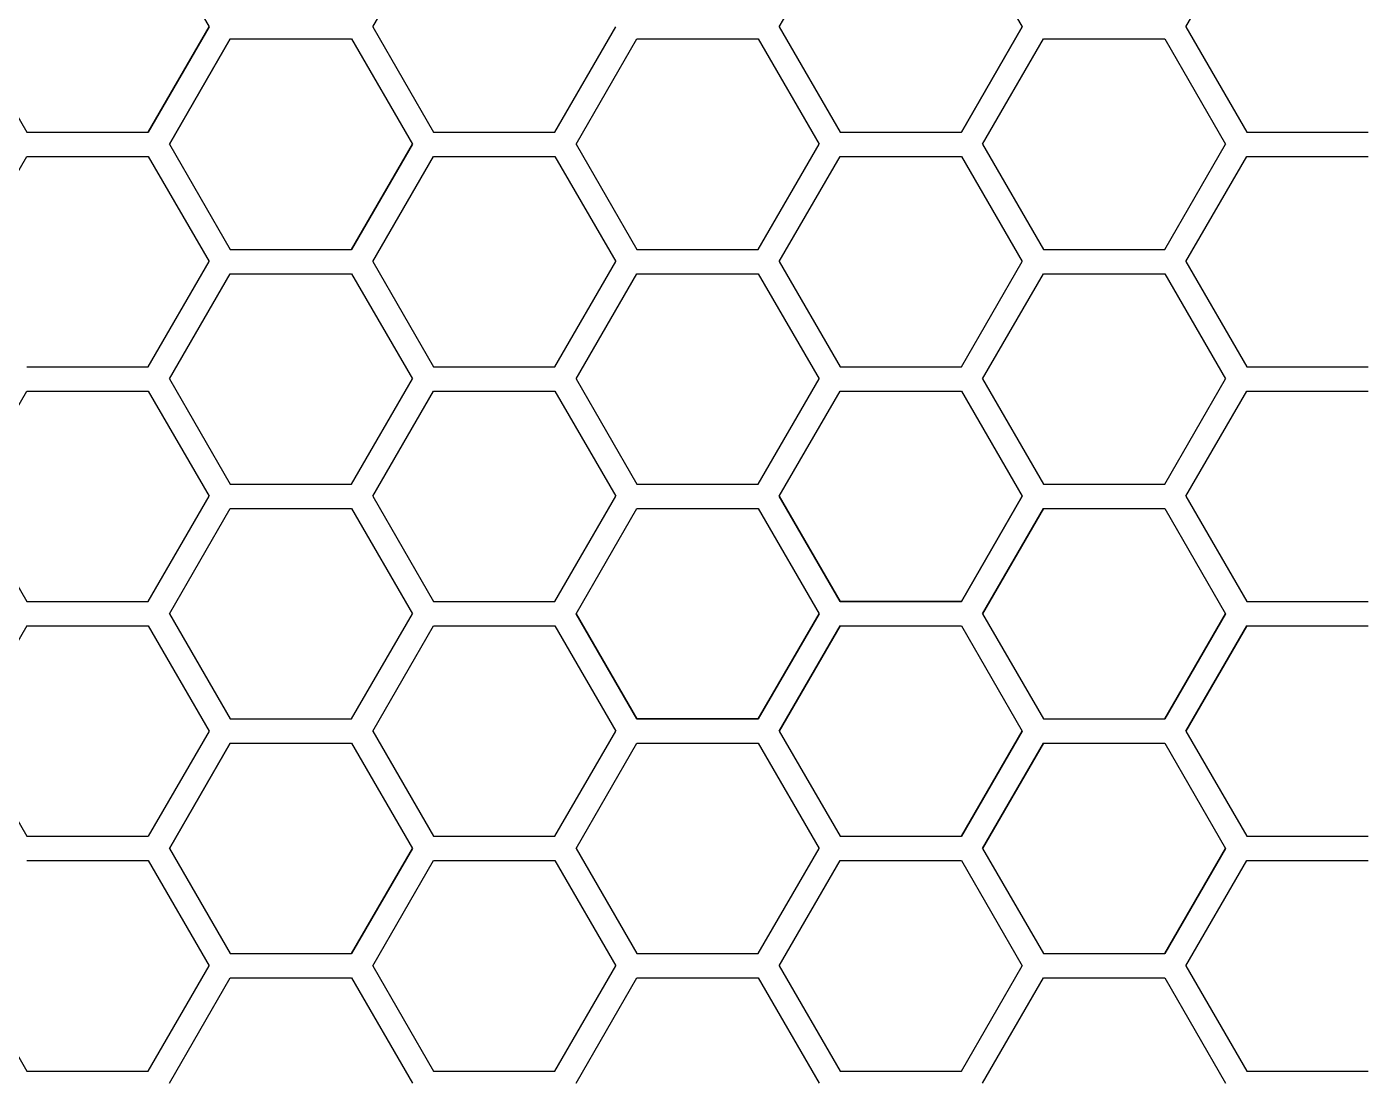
# Model space of a CAD drawing. Header units: millimetres. Extents: x 426 to 1302, y -791 to 304.
# Drawn here: x 787.6 to 1008.4, y -552.5 to -378.6 of the extents above; entities that cross this region are included whole.
import ezdxf

# ---------------------------------------------------------------- set-up
doc = ezdxf.new("R2010")
doc.units = ezdxf.units.MM
doc.layers.get('0').update_dxf_attribs({"linetype": 'CONTINUOUS', "lineweight": 25, "true_color": 0x000000})

msp = doc.modelspace()

# ---------------------------------------------------------------- linework, layer by layer
for p, q in [((807.61, -361.27), (817.61, -378.59)), ((807.61, -361.27), (817.61, -378.59)), ((807.61, -361.27), (817.61, -378.59)), ((844.54, -378.59), (854.54, -361.27)), ((844.54, -378.59), (854.54, -361.27)), ((844.54, -378.59), (854.54, -361.27)), ((911.47, -378.59), (921.47, -361.27)), ((911.47, -378.59), (921.47, -361.27)), ((911.47, -378.59), (921.47, -361.27)), ((941.47, -361.27), (951.47, -378.59)), ((941.47, -361.27), (951.47, -378.59)), ((941.47, -361.27), (951.47, -378.59)), ((978.4, -378.59), (988.4, -361.27)), ((978.4, -378.59), (988.4, -361.27)), ((978.4, -378.59), (988.4, -361.27)), ((978.4, -378.59), (988.4, -361.27)), ((978.4, -378.59), (988.4, -361.27)), ((978.4, -378.59), (988.4, -361.27)), ((777.61, -378.59), (787.61, -395.91)), ((777.61, -378.59), (787.61, -395.91)), ((777.61, -378.59), (787.61, -395.91)), ((807.61, -395.91), (817.61, -378.59)), ((817.61, -378.59), (807.61, -395.91)), ((807.61, -395.91), (817.61, -378.59)), ((807.61, -395.91), (817.61, -378.59)), ((817.61, -378.59), (807.61, -395.91)), ((807.61, -395.91), (817.61, -378.59)), ((807.61, -395.91), (817.61, -378.59)), ((817.61, -378.59), (807.61, -395.91)), ((807.61, -395.91), (817.61, -378.59)), ((844.54, -378.59), (854.54, -395.91)), ((844.54, -378.59), (854.54, -395.91)), ((844.54, -378.59), (854.54, -395.91)), ((844.54, -378.59), (854.54, -395.91)), ((844.54, -378.59), (854.54, -395.91)), ((844.54, -378.59), (854.54, -395.91)), ((874.54, -395.91), (884.54, -378.59)), ((874.54, -395.91), (884.54, -378.59)), ((874.54, -395.91), (884.54, -378.59)), ((874.54, -395.91), (884.54, -378.59)), ((874.54, -395.91), (884.54, -378.59)), ((874.54, -395.91), (884.54, -378.59)), ((911.47, -378.59), (921.47, -395.91)), ((911.47, -378.59), (921.47, -395.91)), ((911.47, -378.59), (921.47, -395.91)), ((911.47, -378.59), (921.47, -395.91)), ((911.47, -378.59), (921.47, -395.91)), ((911.47, -378.59), (921.47, -395.91)), ((911.47, -378.59), (921.47, -395.91)), ((911.47, -378.59), (921.47, -395.91)), ((911.47, -378.59), (921.47, -395.91)), ((951.47, -378.59), (941.47, -395.91)), ((941.47, -395.91), (951.47, -378.59)), ((941.47, -395.91), (951.47, -378.59)), ((951.47, -378.59), (941.47, -395.91)), ((941.47, -395.91), (951.47, -378.59)), ((941.47, -395.91), (951.47, -378.59)), ((951.47, -378.59), (941.47, -395.91)), ((941.47, -395.91), (951.47, -378.59)), ((941.47, -395.91), (951.47, -378.59)), ((978.4, -378.59), (988.4, -395.91)), ((978.4, -378.59), (988.4, -395.91)), ((978.4, -378.59), (988.4, -395.91)), ((978.4, -378.59), (988.4, -395.91)), ((978.4, -378.59), (988.4, -395.91)), ((978.4, -378.59), (988.4, -395.91)), ((811.08, -397.91), (821.08, -380.59)), ((821.08, -380.59), (811.08, -397.91)), ((811.08, -397.91), (821.08, -380.59)), ((811.08, -397.91), (821.08, -380.59)), ((821.08, -380.59), (811.08, -397.91)), ((811.08, -397.91), (821.08, -380.59)), ((811.08, -397.91), (821.08, -380.59)), ((821.08, -380.59), (811.08, -397.91)), ((811.08, -397.91), (821.08, -380.59)), ((821.08, -380.59), (841.08, -380.59)), ((821.08, -380.59), (841.08, -380.59)), ((821.08, -380.59), (841.08, -380.59)), ((821.08, -380.59), (841.08, -380.59)), ((821.08, -380.59), (841.08, -380.59)), ((821.08, -380.59), (841.08, -380.59)), ((821.08, -380.59), (841.08, -380.59)), ((821.08, -380.59), (841.08, -380.59)), ((821.08, -380.59), (841.08, -380.59)), ((841.08, -380.59), (851.08, -397.91)), ((841.08, -380.59), (851.08, -397.91)), ((841.08, -380.59), (851.08, -397.91)), ((841.08, -380.59), (851.08, -397.91)), ((841.08, -380.59), (851.08, -397.91)), ((841.08, -380.59), (851.08, -397.91)), ((841.08, -380.59), (851.08, -397.91)), ((841.08, -380.59), (851.08, -397.91)), ((841.08, -380.59), (851.08, -397.91)), ((878.01, -397.91), (888.01, -380.59)), ((878.01, -397.91), (888.01, -380.59)), ((878.01, -397.91), (888.01, -380.59)), ((878.01, -397.91), (888.01, -380.59)), ((878.01, -397.91), (888.01, -380.59)), ((878.01, -397.91), (888.01, -380.59)), ((878.01, -397.91), (888.01, -380.59)), ((878.01, -397.91), (888.01, -380.59)), ((878.01, -397.91), (888.01, -380.59)), ((888.01, -380.59), (908.01, -380.59)), ((888.01, -380.59), (908.01, -380.59)), ((888.01, -380.59), (908.01, -380.59)), ((888.01, -380.59), (908.01, -380.59)), ((888.01, -380.59), (908.01, -380.59)), ((888.01, -380.59), (908.01, -380.59)), ((888.01, -380.59), (908.01, -380.59)), ((888.01, -380.59), (908.01, -380.59)), ((888.01, -380.59), (908.01, -380.59)), ((908.01, -380.59), (918.01, -397.91)), ((908.01, -380.59), (918.01, -397.91)), ((908.01, -380.59), (918.01, -397.91)), ((908.01, -380.59), (918.01, -397.91)), ((908.01, -380.59), (918.01, -397.91)), ((908.01, -380.59), (918.01, -397.91)), ((908.01, -380.59), (918.01, -397.91)), ((908.01, -380.59), (918.01, -397.91)), ((908.01, -380.59), (918.01, -397.91)), ((944.93, -397.91), (954.93, -380.59)), ((944.93, -397.91), (954.93, -380.59)), ((944.93, -397.91), (954.93, -380.59)), ((944.93, -397.91), (954.93, -380.59)), ((944.93, -397.91), (954.93, -380.59)), ((944.93, -397.91), (954.93, -380.59)), ((944.93, -397.91), (954.93, -380.59)), ((944.93, -397.91), (954.93, -380.59)), ((944.93, -397.91), (954.93, -380.59)), ((954.93, -380.59), (974.93, -380.59)), ((954.93, -380.59), (974.93, -380.59)), ((954.93, -380.59), (974.93, -380.59)), ((954.93, -380.59), (974.93, -380.59)), ((954.93, -380.59), (974.93, -380.59)), ((954.93, -380.59), (974.93, -380.59)), ((954.93, -380.59), (974.93, -380.59)), ((954.93, -380.59), (974.93, -380.59)), ((954.93, -380.59), (974.93, -380.59)), ((974.93, -380.59), (984.93, -397.91)), ((974.93, -380.59), (984.93, -397.91)), ((974.93, -380.59), (984.93, -397.91)), ((974.93, -380.59), (984.93, -397.91)), ((974.93, -380.59), (984.93, -397.91)), ((974.93, -380.59), (984.93, -397.91)), ((974.93, -380.59), (984.93, -397.91)), ((974.93, -380.59), (984.93, -397.91)), ((974.93, -380.59), (984.93, -397.91)), ((787.61, -395.91), (807.61, -395.91)), ((787.61, -395.91), (807.61, -395.91)), ((787.61, -395.91), (807.61, -395.91)), ((787.61, -395.91), (807.61, -395.91)), ((787.61, -395.91), (807.61, -395.91)), ((787.61, -395.91), (807.61, -395.91)), ((787.61, -395.91), (807.61, -395.91)), ((787.61, -395.91), (807.61, -395.91)), ((787.61, -395.91), (807.61, -395.91)), ((854.54, -395.91), (874.54, -395.91)), ((854.54, -395.91), (874.54, -395.91)), ((854.54, -395.91), (874.54, -395.91)), ((854.54, -395.91), (874.54, -395.91)), ((854.54, -395.91), (874.54, -395.91)), ((854.54, -395.91), (874.54, -395.91)), ((921.47, -395.91), (941.47, -395.91)), ((921.47, -395.91), (941.47, -395.91)), ((921.47, -395.91), (941.47, -395.91)), ((921.47, -395.91), (941.47, -395.91)), ((921.47, -395.91), (941.47, -395.91)), ((921.47, -395.91), (941.47, -395.91)), ((921.47, -395.91), (941.47, -395.91)), ((921.47, -395.91), (941.47, -395.91)), ((921.47, -395.91), (941.47, -395.91)), ((988.4, -395.91), (1008.4, -395.91)), ((988.4, -395.91), (1008.4, -395.91)), ((988.4, -395.91), (1008.4, -395.91)), ((988.4, -395.91), (1008.4, -395.91)), ((988.4, -395.91), (1008.4, -395.91)), ((988.4, -395.91), (1008.4, -395.91)), ((811.08, -397.91), (821.08, -415.23)), ((811.08, -397.91), (821.08, -415.23)), ((811.08, -397.91), (821.08, -415.23)), ((811.08, -397.91), (821.08, -415.23)), ((811.08, -397.91), (821.08, -415.23)), ((811.08, -397.91), (821.08, -415.23)), ((811.08, -397.91), (821.08, -415.23)), ((811.08, -397.91), (821.08, -415.23)), ((811.08, -397.91), (821.08, -415.23)), ((841.08, -415.23), (851.08, -397.91)), ((851.08, -397.91), (841.08, -415.23)), ((841.08, -415.23), (851.08, -397.91)), ((841.08, -415.23), (851.08, -397.91)), ((851.08, -397.91), (841.08, -415.23)), ((841.08, -415.23), (851.08, -397.91)), ((841.08, -415.23), (851.08, -397.91)), ((851.08, -397.91), (841.08, -415.23)), ((841.08, -415.23), (851.08, -397.91)), ((878.01, -397.91), (888.01, -415.23)), ((878.01, -397.91), (888.01, -415.23)), ((878.01, -397.91), (888.01, -415.23)), ((878.01, -397.91), (888.01, -415.23)), ((878.01, -397.91), (888.01, -415.23)), ((878.01, -397.91), (888.01, -415.23)), ((878.01, -397.91), (888.01, -415.23)), ((878.01, -397.91), (888.01, -415.23)), ((878.01, -397.91), (888.01, -415.23)), ((908.01, -415.23), (918.01, -397.91)), ((908.01, -415.23), (918.01, -397.91)), ((908.01, -415.23), (918.01, -397.91)), ((908.01, -415.23), (918.01, -397.91)), ((908.01, -415.23), (918.01, -397.91)), ((908.01, -415.23), (918.01, -397.91)), ((908.01, -415.23), (918.01, -397.91)), ((908.01, -415.23), (918.01, -397.91)), ((908.01, -415.23), (918.01, -397.91)), ((944.93, -397.91), (954.93, -415.23)), ((944.93, -397.91), (954.93, -415.23)), ((944.93, -397.91), (954.93, -415.23)), ((944.93, -397.91), (954.93, -415.23)), ((944.93, -397.91), (954.93, -415.23)), ((944.93, -397.91), (954.93, -415.23)), ((944.93, -397.91), (954.93, -415.23)), ((944.93, -397.91), (954.93, -415.23)), ((944.93, -397.91), (954.93, -415.23)), ((974.93, -415.23), (984.93, -397.91)), ((974.93, -415.23), (984.93, -397.91)), ((974.93, -415.23), (984.93, -397.91)), ((974.93, -415.23), (984.93, -397.91)), ((974.93, -415.23), (984.93, -397.91)), ((974.93, -415.23), (984.93, -397.91)), ((974.93, -415.23), (984.93, -397.91)), ((974.93, -415.23), (984.93, -397.91)), ((974.93, -415.23), (984.93, -397.91)), ((777.61, -417.23), (787.61, -399.91)), ((777.61, -417.23), (787.61, -399.91)), ((777.61, -417.23), (787.61, -399.91)), ((787.61, -399.91), (807.61, -399.91)), ((787.61, -399.91), (807.61, -399.91)), ((787.61, -399.91), (807.61, -399.91)), ((787.61, -399.91), (807.61, -399.91)), ((787.61, -399.91), (807.61, -399.91)), ((787.61, -399.91), (807.61, -399.91)), ((807.61, -399.91), (817.61, -417.23)), ((807.61, -399.91), (817.61, -417.23)), ((807.61, -399.91), (817.61, -417.23)), ((807.61, -399.91), (817.61, -417.23)), ((807.61, -399.91), (817.61, -417.23)), ((807.61, -399.91), (817.61, -417.23)), ((844.54, -417.23), (854.54, -399.91)), ((844.54, -417.23), (854.54, -399.91)), ((844.54, -417.23), (854.54, -399.91)), ((844.54, -417.23), (854.54, -399.91)), ((844.54, -417.23), (854.54, -399.91)), ((844.54, -417.23), (854.54, -399.91)), ((844.54, -417.23), (854.54, -399.91)), ((844.54, -417.23), (854.54, -399.91)), ((844.54, -417.23), (854.54, -399.91)), ((854.54, -399.91), (874.54, -399.91)), ((854.54, -399.91), (874.54, -399.91)), ((854.54, -399.91), (874.54, -399.91)), ((854.54, -399.91), (874.54, -399.91)), ((854.54, -399.91), (874.54, -399.91)), ((854.54, -399.91), (874.54, -399.91)), ((854.54, -399.91), (874.54, -399.91)), ((854.54, -399.91), (874.54, -399.91)), ((854.54, -399.91), (874.54, -399.91)), ((874.54, -399.91), (884.54, -417.23)), ((874.54, -399.91), (884.54, -417.23)), ((874.54, -399.91), (884.54, -417.23)), ((874.54, -399.91), (884.54, -417.23)), ((874.54, -399.91), (884.54, -417.23)), ((874.54, -399.91), (884.54, -417.23)), ((874.54, -399.91), (884.54, -417.23)), ((874.54, -399.91), (884.54, -417.23)), ((874.54, -399.91), (884.54, -417.23)), ((911.47, -417.23), (921.47, -399.91)), ((911.47, -417.23), (921.47, -399.91)), ((911.47, -417.23), (921.47, -399.91)), ((911.47, -417.23), (921.47, -399.91)), ((911.47, -417.23), (921.47, -399.91)), ((911.47, -417.23), (921.47, -399.91)), ((921.47, -399.91), (941.47, -399.91)), ((921.47, -399.91), (941.47, -399.91)), ((921.47, -399.91), (941.47, -399.91)), ((921.47, -399.91), (941.47, -399.91)), ((921.47, -399.91), (941.47, -399.91)), ((921.47, -399.91), (941.47, -399.91)), ((941.47, -399.91), (951.47, -417.23)), ((941.47, -399.91), (951.47, -417.23)), ((941.47, -399.91), (951.47, -417.23)), ((941.47, -399.91), (951.47, -417.23)), ((941.47, -399.91), (951.47, -417.23)), ((941.47, -399.91), (951.47, -417.23)), ((978.4, -417.23), (988.4, -399.91)), ((978.4, -417.23), (988.4, -399.91)), ((978.4, -417.23), (988.4, -399.91)), ((978.4, -417.23), (988.4, -399.91)), ((978.4, -417.23), (988.4, -399.91)), ((978.4, -417.23), (988.4, -399.91)), ((978.4, -417.23), (988.4, -399.91)), ((978.4, -417.23), (988.4, -399.91)), ((978.4, -417.23), (988.4, -399.91)), ((988.4, -399.91), (1008.4, -399.91)), ((988.4, -399.91), (1008.4, -399.91)), ((988.4, -399.91), (1008.4, -399.91)), ((988.4, -399.91), (1008.4, -399.91)), ((988.4, -399.91), (1008.4, -399.91)), ((988.4, -399.91), (1008.4, -399.91)), ((988.4, -399.91), (1008.4, -399.91)), ((988.4, -399.91), (1008.4, -399.91)), ((988.4, -399.91), (1008.4, -399.91)), ((807.61, -434.55), (817.61, -417.23)), ((807.61, -434.55), (817.61, -417.23)), ((807.61, -434.55), (817.61, -417.23)), ((807.61, -434.55), (817.61, -417.23)), ((807.61, -434.55), (817.61, -417.23)), ((807.61, -434.55), (817.61, -417.23)), ((821.08, -415.23), (841.08, -415.23)), ((821.08, -415.23), (841.08, -415.23)), ((821.08, -415.23), (841.08, -415.23)), ((821.08, -415.23), (841.08, -415.23)), ((821.08, -415.23), (841.08, -415.23)), ((821.08, -415.23), (841.08, -415.23)), ((821.08, -415.23), (841.08, -415.23)), ((821.08, -415.23), (841.08, -415.23)), ((821.08, -415.23), (841.08, -415.23)), ((844.54, -417.23), (854.54, -434.55)), ((844.54, -417.23), (854.54, -434.55)), ((844.54, -417.23), (854.54, -434.55)), ((844.54, -417.23), (854.54, -434.55)), ((844.54, -417.23), (854.54, -434.55)), ((844.54, -417.23), (854.54, -434.55)), ((844.54, -417.23), (854.54, -434.55)), ((844.54, -417.23), (854.54, -434.55)), ((844.54, -417.23), (854.54, -434.55)), ((874.54, -434.55), (884.54, -417.23)), ((874.54, -434.55), (884.54, -417.23)), ((874.54, -434.55), (884.54, -417.23)), ((874.54, -434.55), (884.54, -417.23)), ((874.54, -434.55), (884.54, -417.23)), ((874.54, -434.55), (884.54, -417.23)), ((874.54, -434.55), (884.54, -417.23)), ((874.54, -434.55), (884.54, -417.23)), ((874.54, -434.55), (884.54, -417.23)), ((888.01, -415.23), (908.01, -415.23)), ((888.01, -415.23), (908.01, -415.23)), ((888.01, -415.23), (908.01, -415.23)), ((888.01, -415.23), (908.01, -415.23)), ((888.01, -415.23), (908.01, -415.23)), ((888.01, -415.23), (908.01, -415.23)), ((888.01, -415.23), (908.01, -415.23)), ((888.01, -415.23), (908.01, -415.23)), ((888.01, -415.23), (908.01, -415.23)), ((911.47, -417.23), (921.47, -434.55)), ((911.47, -417.23), (921.47, -434.55)), ((911.47, -417.23), (921.47, -434.55)), ((911.47, -417.23), (921.47, -434.55)), ((911.47, -417.23), (921.47, -434.55)), ((911.47, -417.23), (921.47, -434.55)), ((941.47, -434.55), (951.47, -417.23)), ((941.47, -434.55), (951.47, -417.23)), ((941.47, -434.55), (951.47, -417.23)), ((941.47, -434.55), (951.47, -417.23)), ((941.47, -434.55), (951.47, -417.23)), ((941.47, -434.55), (951.47, -417.23)), ((954.93, -415.23), (974.93, -415.23)), ((954.93, -415.23), (974.93, -415.23)), ((954.93, -415.23), (974.93, -415.23)), ((954.93, -415.23), (974.93, -415.23)), ((954.93, -415.23), (974.93, -415.23)), ((954.93, -415.23), (974.93, -415.23)), ((954.93, -415.23), (974.93, -415.23)), ((954.93, -415.23), (974.93, -415.23)), ((954.93, -415.23), (974.93, -415.23)), ((978.4, -417.23), (988.4, -434.55)), ((978.4, -417.23), (988.4, -434.55)), ((978.4, -417.23), (988.4, -434.55)), ((978.4, -417.23), (988.4, -434.55)), ((978.4, -417.23), (988.4, -434.55)), ((978.4, -417.23), (988.4, -434.55)), ((978.4, -417.23), (988.4, -434.55)), ((978.4, -417.23), (988.4, -434.55)), ((978.4, -417.23), (988.4, -434.55)), ((811.08, -436.55), (821.08, -419.23)), ((811.08, -436.55), (821.08, -419.23)), ((811.08, -436.55), (821.08, -419.23)), ((811.08, -436.55), (821.08, -419.23)), ((811.08, -436.55), (821.08, -419.23)), ((811.08, -436.55), (821.08, -419.23)), ((821.08, -419.23), (841.08, -419.23)), ((821.08, -419.23), (841.08, -419.23)), ((821.08, -419.23), (841.08, -419.23)), ((821.08, -419.23), (841.08, -419.23)), ((821.08, -419.23), (841.08, -419.23)), ((821.08, -419.23), (841.08, -419.23)), ((841.08, -419.23), (851.08, -436.55)), ((841.08, -419.23), (851.08, -436.55)), ((841.08, -419.23), (851.08, -436.55)), ((841.08, -419.23), (851.08, -436.55)), ((841.08, -419.23), (851.08, -436.55)), ((841.08, -419.23), (851.08, -436.55)), ((878.01, -436.55), (888.01, -419.23)), ((878.01, -436.55), (888.01, -419.23)), ((878.01, -436.55), (888.01, -419.23)), ((878.01, -436.55), (888.01, -419.23)), ((878.01, -436.55), (888.01, -419.23)), ((878.01, -436.55), (888.01, -419.23)), ((888.01, -419.23), (908.01, -419.23)), ((888.01, -419.23), (908.01, -419.23)), ((888.01, -419.23), (908.01, -419.23)), ((888.01, -419.23), (908.01, -419.23)), ((888.01, -419.23), (908.01, -419.23)), ((888.01, -419.23), (908.01, -419.23)), ((908.01, -419.23), (918.01, -436.55)), ((908.01, -419.23), (918.01, -436.55)), ((908.01, -419.23), (918.01, -436.55)), ((908.01, -419.23), (918.01, -436.55)), ((908.01, -419.23), (918.01, -436.55)), ((908.01, -419.23), (918.01, -436.55)), ((944.93, -436.55), (954.93, -419.23)), ((944.93, -436.55), (954.93, -419.23)), ((944.93, -436.55), (954.93, -419.23)), ((944.93, -436.55), (954.93, -419.23)), ((944.93, -436.55), (954.93, -419.23)), ((944.93, -436.55), (954.93, -419.23)), ((944.93, -436.55), (954.93, -419.23)), ((944.93, -436.55), (954.93, -419.23)), ((944.93, -436.55), (954.93, -419.23)), ((944.93, -436.55), (954.93, -419.23)), ((944.93, -436.55), (954.93, -419.23)), ((944.93, -436.55), (954.93, -419.23)), ((954.93, -419.23), (974.93, -419.23)), ((954.93, -419.23), (974.93, -419.23)), ((954.93, -419.23), (974.93, -419.23)), ((954.93, -419.23), (974.93, -419.23)), ((954.93, -419.23), (974.93, -419.23)), ((954.93, -419.23), (974.93, -419.23)), ((954.93, -419.23), (974.93, -419.23)), ((954.93, -419.23), (974.93, -419.23)), ((954.93, -419.23), (974.93, -419.23)), ((954.93, -419.23), (974.93, -419.23)), ((954.93, -419.23), (974.93, -419.23)), ((954.93, -419.23), (974.93, -419.23)), ((974.93, -419.23), (984.93, -436.55)), ((974.93, -419.23), (984.93, -436.55)), ((974.93, -419.23), (984.93, -436.55)), ((974.93, -419.23), (984.93, -436.55)), ((974.93, -419.23), (984.93, -436.55)), ((974.93, -419.23), (984.93, -436.55)), ((974.93, -419.23), (984.93, -436.55)), ((974.93, -419.23), (984.93, -436.55)), ((974.93, -419.23), (984.93, -436.55)), ((974.93, -419.23), (984.93, -436.55)), ((974.93, -419.23), (984.93, -436.55)), ((974.93, -419.23), (984.93, -436.55)), ((787.61, -434.55), (807.61, -434.55)), ((787.61, -434.55), (807.61, -434.55)), ((787.61, -434.55), (807.61, -434.55)), ((787.61, -434.55), (807.61, -434.55)), ((787.61, -434.55), (807.61, -434.55)), ((787.61, -434.55), (807.61, -434.55)), ((854.54, -434.55), (874.54, -434.55)), ((854.54, -434.55), (874.54, -434.55)), ((854.54, -434.55), (874.54, -434.55)), ((854.54, -434.55), (874.54, -434.55)), ((854.54, -434.55), (874.54, -434.55)), ((854.54, -434.55), (874.54, -434.55)), ((854.54, -434.55), (874.54, -434.55)), ((854.54, -434.55), (874.54, -434.55)), ((854.54, -434.55), (874.54, -434.55)), ((921.47, -434.55), (941.47, -434.55)), ((921.47, -434.55), (941.47, -434.55)), ((921.47, -434.55), (941.47, -434.55)), ((921.47, -434.55), (941.47, -434.55)), ((921.47, -434.55), (941.47, -434.55)), ((921.47, -434.55), (941.47, -434.55)), ((921.47, -434.55), (941.47, -434.55)), ((921.47, -434.55), (941.47, -434.55)), ((921.47, -434.55), (941.47, -434.55)), ((921.47, -434.55), (941.47, -434.55)), ((921.47, -434.55), (941.47, -434.55)), ((921.47, -434.55), (941.47, -434.55)), ((988.4, -434.55), (1008.4, -434.55)), ((988.4, -434.55), (1008.4, -434.55)), ((988.4, -434.55), (1008.4, -434.55)), ((988.4, -434.55), (1008.4, -434.55)), ((988.4, -434.55), (1008.4, -434.55)), ((988.4, -434.55), (1008.4, -434.55)), ((988.4, -434.55), (1008.4, -434.55)), ((988.4, -434.55), (1008.4, -434.55)), ((988.4, -434.55), (1008.4, -434.55)), ((811.08, -436.55), (821.08, -453.87)), ((811.08, -436.55), (821.08, -453.87)), ((811.08, -436.55), (821.08, -453.87)), ((811.08, -436.55), (821.08, -453.87)), ((811.08, -436.55), (821.08, -453.87)), ((811.08, -436.55), (821.08, -453.87)), ((841.08, -453.87), (851.08, -436.55)), ((841.08, -453.87), (851.08, -436.55)), ((841.08, -453.87), (851.08, -436.55)), ((841.08, -453.87), (851.08, -436.55)), ((841.08, -453.87), (851.08, -436.55)), ((841.08, -453.87), (851.08, -436.55)), ((878.01, -436.55), (888.01, -453.87)), ((878.01, -436.55), (888.01, -453.87)), ((878.01, -436.55), (888.01, -453.87)), ((878.01, -436.55), (888.01, -453.87)), ((878.01, -436.55), (888.01, -453.87)), ((878.01, -436.55), (888.01, -453.87)), ((908.01, -453.87), (918.01, -436.55)), ((908.01, -453.87), (918.01, -436.55)), ((908.01, -453.87), (918.01, -436.55)), ((908.01, -453.87), (918.01, -436.55)), ((908.01, -453.87), (918.01, -436.55)), ((908.01, -453.87), (918.01, -436.55)), ((944.93, -436.55), (954.93, -453.87)), ((944.93, -436.55), (954.93, -453.87)), ((944.93, -436.55), (954.93, -453.87)), ((944.93, -436.55), (954.93, -453.87)), ((944.93, -436.55), (954.93, -453.87)), ((944.93, -436.55), (954.93, -453.87)), ((944.93, -436.55), (954.93, -453.87)), ((944.93, -436.55), (954.93, -453.87)), ((944.93, -436.55), (954.93, -453.87)), ((944.93, -436.55), (954.93, -453.87)), ((944.93, -436.55), (954.93, -453.87)), ((944.93, -436.55), (954.93, -453.87)), ((974.93, -453.87), (984.93, -436.55)), ((974.93, -453.87), (984.93, -436.55)), ((974.93, -453.87), (984.93, -436.55)), ((974.93, -453.87), (984.93, -436.55)), ((974.93, -453.87), (984.93, -436.55)), ((974.93, -453.87), (984.93, -436.55)), ((974.93, -453.87), (984.93, -436.55)), ((974.93, -453.87), (984.93, -436.55)), ((974.93, -453.87), (984.93, -436.55)), ((974.93, -453.87), (984.93, -436.55)), ((974.93, -453.87), (984.93, -436.55)), ((974.93, -453.87), (984.93, -436.55)), ((777.61, -455.87), (787.61, -438.55)), ((777.61, -455.87), (787.61, -438.55)), ((777.61, -455.87), (787.61, -438.55)), ((787.61, -438.55), (807.61, -438.55)), ((787.61, -438.55), (807.61, -438.55)), ((787.61, -438.55), (807.61, -438.55)), ((807.61, -438.55), (817.61, -455.87)), ((807.61, -438.55), (817.61, -455.87)), ((807.61, -438.55), (817.61, -455.87)), ((844.54, -455.87), (854.54, -438.55)), ((844.54, -455.87), (854.54, -438.55)), ((844.54, -455.87), (854.54, -438.55)), ((844.54, -455.87), (854.54, -438.55)), ((844.54, -455.87), (854.54, -438.55)), ((844.54, -455.87), (854.54, -438.55)), ((854.54, -438.55), (874.54, -438.55)), ((854.54, -438.55), (874.54, -438.55)), ((854.54, -438.55), (874.54, -438.55)), ((854.54, -438.55), (874.54, -438.55)), ((854.54, -438.55), (874.54, -438.55)), ((854.54, -438.55), (874.54, -438.55)), ((874.54, -438.55), (884.54, -455.87)), ((874.54, -438.55), (884.54, -455.87)), ((874.54, -438.55), (884.54, -455.87)), ((874.54, -438.55), (884.54, -455.87)), ((874.54, -438.55), (884.54, -455.87)), ((874.54, -438.55), (884.54, -455.87)), ((911.47, -455.87), (921.47, -438.55)), ((911.47, -455.87), (921.47, -438.55)), ((911.47, -455.87), (921.47, -438.55)), ((911.47, -455.87), (921.47, -438.55)), ((911.47, -455.87), (921.47, -438.55)), ((911.47, -455.87), (921.47, -438.55)), ((921.47, -438.55), (941.47, -438.55)), ((921.47, -438.55), (941.47, -438.55)), ((921.47, -438.55), (941.47, -438.55)), ((921.47, -438.55), (941.47, -438.55)), ((921.47, -438.55), (941.47, -438.55)), ((921.47, -438.55), (941.47, -438.55)), ((921.47, -438.55), (941.47, -438.55)), ((921.47, -438.55), (941.47, -438.55)), ((921.47, -438.55), (941.47, -438.55)), ((941.47, -438.55), (951.47, -455.87)), ((941.47, -438.55), (951.47, -455.87)), ((941.47, -438.55), (951.47, -455.87)), ((941.47, -438.55), (951.47, -455.87)), ((941.47, -438.55), (951.47, -455.87)), ((941.47, -438.55), (951.47, -455.87)), ((978.4, -455.87), (988.4, -438.55)), ((978.4, -455.87), (988.4, -438.55)), ((978.4, -455.87), (988.4, -438.55)), ((978.4, -455.87), (988.4, -438.55)), ((978.4, -455.87), (988.4, -438.55)), ((978.4, -455.87), (988.4, -438.55)), ((978.4, -455.87), (988.4, -438.55)), ((978.4, -455.87), (988.4, -438.55)), ((978.4, -455.87), (988.4, -438.55)), ((988.4, -438.55), (1008.4, -438.55)), ((988.4, -438.55), (1008.4, -438.55)), ((988.4, -438.55), (1008.4, -438.55)), ((988.4, -438.55), (1008.4, -438.55)), ((988.4, -438.55), (1008.4, -438.55)), ((988.4, -438.55), (1008.4, -438.55)), ((988.4, -438.55), (1008.4, -438.55)), ((988.4, -438.55), (1008.4, -438.55)), ((988.4, -438.55), (1008.4, -438.55)), ((821.08, -453.87), (841.08, -453.87)), ((821.08, -453.87), (841.08, -453.87)), ((821.08, -453.87), (841.08, -453.87)), ((821.08, -453.87), (841.08, -453.87)), ((821.08, -453.87), (841.08, -453.87)), ((821.08, -453.87), (841.08, -453.87)), ((888.01, -453.87), (908.01, -453.87)), ((888.01, -453.87), (908.01, -453.87)), ((888.01, -453.87), (908.01, -453.87)), ((888.01, -453.87), (908.01, -453.87)), ((888.01, -453.87), (908.01, -453.87)), ((888.01, -453.87), (908.01, -453.87)), ((888.01, -453.87), (908.01, -453.87)), ((888.01, -453.87), (908.01, -453.87)), ((888.01, -453.87), (908.01, -453.87)), ((888.01, -453.87), (908.01, -453.87)), ((888.01, -453.87), (908.01, -453.87)), ((888.01, -453.87), (908.01, -453.87)), ((954.93, -453.87), (974.93, -453.87)), ((954.93, -453.87), (974.93, -453.87)), ((954.93, -453.87), (974.93, -453.87)), ((954.93, -453.87), (974.93, -453.87)), ((954.93, -453.87), (974.93, -453.87)), ((954.93, -453.87), (974.93, -453.87)), ((954.93, -453.87), (974.93, -453.87)), ((954.93, -453.87), (974.93, -453.87)), ((954.93, -453.87), (974.93, -453.87)), ((954.93, -453.87), (974.93, -453.87)), ((954.93, -453.87), (974.93, -453.87)), ((954.93, -453.87), (974.93, -453.87)), ((777.61, -455.87), (787.61, -473.19)), ((777.61, -455.87), (787.61, -473.19)), ((777.61, -455.87), (787.61, -473.19)), ((807.61, -473.19), (817.61, -455.87)), ((807.61, -473.19), (817.61, -455.87)), ((807.61, -473.19), (817.61, -455.87)), ((844.54, -455.87), (854.54, -473.19)), ((844.54, -455.87), (854.54, -473.19)), ((844.54, -455.87), (854.54, -473.19)), ((844.54, -455.87), (854.54, -473.19)), ((844.54, -455.87), (854.54, -473.19)), ((844.54, -455.87), (854.54, -473.19)), ((874.54, -473.19), (884.54, -455.87)), ((874.54, -473.19), (884.54, -455.87)), ((874.54, -473.19), (884.54, -455.87)), ((874.54, -473.19), (884.54, -455.87)), ((874.54, -473.19), (884.54, -455.87)), ((874.54, -473.19), (884.54, -455.87)), ((911.47, -455.87), (921.47, -473.19)), ((911.47, -455.87), (921.47, -473.19)), ((921.47, -473.19), (911.47, -455.87)), ((911.47, -455.87), (921.47, -473.19)), ((911.47, -455.87), (921.47, -473.19)), ((921.47, -473.19), (911.47, -455.87)), ((911.47, -455.87), (921.47, -473.19)), ((911.47, -455.87), (921.47, -473.19)), ((921.47, -473.19), (911.47, -455.87)), ((941.47, -473.19), (951.47, -455.87)), ((951.47, -455.87), (941.47, -473.19)), ((941.47, -473.19), (951.47, -455.87)), ((941.47, -473.19), (951.47, -455.87)), ((951.47, -455.87), (941.47, -473.19)), ((941.47, -473.19), (951.47, -455.87)), ((941.47, -473.19), (951.47, -455.87)), ((951.47, -455.87), (941.47, -473.19)), ((941.47, -473.19), (951.47, -455.87)), ((978.4, -455.87), (988.4, -473.19)), ((978.4, -455.87), (988.4, -473.19)), ((978.4, -455.87), (988.4, -473.19)), ((978.4, -455.87), (988.4, -473.19)), ((978.4, -455.87), (988.4, -473.19)), ((978.4, -455.87), (988.4, -473.19)), ((978.4, -455.87), (988.4, -473.19)), ((978.4, -455.87), (988.4, -473.19)), ((978.4, -455.87), (988.4, -473.19)), ((811.08, -475.19), (821.08, -457.87)), ((811.08, -475.19), (821.08, -457.87)), ((811.08, -475.19), (821.08, -457.87)), ((811.08, -475.19), (821.08, -457.87)), ((811.08, -475.19), (821.08, -457.87)), ((811.08, -475.19), (821.08, -457.87)), ((821.08, -457.87), (841.08, -457.87)), ((821.08, -457.87), (841.08, -457.87)), ((821.08, -457.87), (841.08, -457.87)), ((821.08, -457.87), (841.08, -457.87)), ((821.08, -457.87), (841.08, -457.87)), ((821.08, -457.87), (841.08, -457.87)), ((841.08, -457.87), (851.08, -475.19)), ((841.08, -457.87), (851.08, -475.19)), ((841.08, -457.87), (851.08, -475.19)), ((841.08, -457.87), (851.08, -475.19)), ((841.08, -457.87), (851.08, -475.19)), ((841.08, -457.87), (851.08, -475.19)), ((878.01, -475.19), (888.01, -457.87)), ((878.01, -475.19), (888.01, -457.87)), ((878.01, -475.19), (888.01, -457.87)), ((878.01, -475.19), (888.01, -457.87)), ((878.01, -475.19), (888.01, -457.87)), ((878.01, -475.19), (888.01, -457.87)), ((888.01, -457.87), (908.01, -457.87)), ((888.01, -457.87), (908.01, -457.87)), ((888.01, -457.87), (908.01, -457.87)), ((888.01, -457.87), (908.01, -457.87)), ((888.01, -457.87), (908.01, -457.87)), ((888.01, -457.87), (908.01, -457.87)), ((888.01, -457.87), (908.01, -457.87)), ((888.01, -457.87), (908.01, -457.87)), ((888.01, -457.87), (908.01, -457.87)), ((908.01, -457.87), (918.01, -475.19)), ((908.01, -457.87), (918.01, -475.19)), ((908.01, -457.87), (918.01, -475.19)), ((908.01, -457.87), (918.01, -475.19)), ((908.01, -457.87), (918.01, -475.19)), ((908.01, -457.87), (918.01, -475.19)), ((944.93, -475.19), (954.93, -457.87)), ((944.93, -475.19), (954.93, -457.87)), ((944.93, -475.19), (954.93, -457.87)), ((954.93, -457.87), (944.93, -475.19)), ((944.93, -475.19), (954.93, -457.87)), ((944.93, -475.19), (954.93, -457.87)), ((944.93, -475.19), (954.93, -457.87)), ((954.93, -457.87), (944.93, -475.19)), ((944.93, -475.19), (954.93, -457.87)), ((944.93, -475.19), (954.93, -457.87)), ((944.93, -475.19), (954.93, -457.87)), ((954.93, -457.87), (944.93, -475.19)), ((954.93, -457.87), (974.93, -457.87)), ((954.93, -457.87), (974.93, -457.87)), ((954.93, -457.87), (974.93, -457.87)), ((954.93, -457.87), (974.93, -457.87)), ((954.93, -457.87), (974.93, -457.87)), ((954.93, -457.87), (974.93, -457.87)), ((954.93, -457.87), (974.93, -457.87)), ((954.93, -457.87), (974.93, -457.87)), ((954.93, -457.87), (974.93, -457.87)), ((954.93, -457.87), (974.93, -457.87)), ((954.93, -457.87), (974.93, -457.87)), ((954.93, -457.87), (974.93, -457.87)), ((974.93, -457.87), (984.93, -475.19)), ((974.93, -457.87), (984.93, -475.19)), ((974.93, -457.87), (984.93, -475.19)), ((974.93, -457.87), (984.93, -475.19)), ((974.93, -457.87), (984.93, -475.19)), ((974.93, -457.87), (984.93, -475.19)), ((974.93, -457.87), (984.93, -475.19)), ((974.93, -457.87), (984.93, -475.19)), ((974.93, -457.87), (984.93, -475.19)), ((974.93, -457.87), (984.93, -475.19)), ((974.93, -457.87), (984.93, -475.19)), ((974.93, -457.87), (984.93, -475.19)), ((787.61, -473.19), (807.61, -473.19)), ((787.61, -473.19), (807.61, -473.19)), ((787.61, -473.19), (807.61, -473.19)), ((854.54, -473.19), (874.54, -473.19)), ((854.54, -473.19), (874.54, -473.19)), ((854.54, -473.19), (874.54, -473.19)), ((854.54, -473.19), (874.54, -473.19)), ((854.54, -473.19), (874.54, -473.19)), ((854.54, -473.19), (874.54, -473.19)), ((921.47, -473.19), (941.47, -473.19)), ((941.47, -473.19), (921.47, -473.19)), ((921.47, -473.19), (941.47, -473.19)), ((921.47, -473.19), (941.47, -473.19)), ((941.47, -473.19), (921.47, -473.19)), ((921.47, -473.19), (941.47, -473.19)), ((921.47, -473.19), (941.47, -473.19)), ((941.47, -473.19), (921.47, -473.19)), ((921.47, -473.19), (941.47, -473.19)), ((988.4, -473.19), (1008.4, -473.19)), ((988.4, -473.19), (1008.4, -473.19)), ((988.4, -473.19), (1008.4, -473.19)), ((988.4, -473.19), (1008.4, -473.19)), ((988.4, -473.19), (1008.4, -473.19)), ((988.4, -473.19), (1008.4, -473.19)), ((988.4, -473.19), (1008.4, -473.19)), ((988.4, -473.19), (1008.4, -473.19)), ((988.4, -473.19), (1008.4, -473.19)), ((811.08, -475.19), (821.08, -492.51)), ((811.08, -475.19), (821.08, -492.51)), ((811.08, -475.19), (821.08, -492.51)), ((811.08, -475.19), (821.08, -492.51)), ((811.08, -475.19), (821.08, -492.51)), ((811.08, -475.19), (821.08, -492.51)), ((841.08, -492.51), (851.08, -475.19)), ((841.08, -492.51), (851.08, -475.19)), ((841.08, -492.51), (851.08, -475.19)), ((841.08, -492.51), (851.08, -475.19)), ((841.08, -492.51), (851.08, -475.19)), ((841.08, -492.51), (851.08, -475.19)), ((878.01, -475.19), (888.01, -492.51)), ((888.01, -492.51), (878.01, -475.19)), ((878.01, -475.19), (888.01, -492.51)), ((878.01, -475.19), (888.01, -492.51)), ((888.01, -492.51), (878.01, -475.19)), ((878.01, -475.19), (888.01, -492.51)), ((878.01, -475.19), (888.01, -492.51)), ((888.01, -492.51), (878.01, -475.19)), ((878.01, -475.19), (888.01, -492.51)), ((918.01, -475.19), (908.01, -492.51)), ((908.01, -492.51), (918.01, -475.19)), ((908.01, -492.51), (918.01, -475.19)), ((918.01, -475.19), (908.01, -492.51)), ((908.01, -492.51), (918.01, -475.19)), ((908.01, -492.51), (918.01, -475.19)), ((918.01, -475.19), (908.01, -492.51)), ((908.01, -492.51), (918.01, -475.19)), ((908.01, -492.51), (918.01, -475.19)), ((944.93, -475.19), (954.93, -492.51)), ((944.93, -475.19), (954.93, -492.51)), ((944.93, -475.19), (954.93, -492.51)), ((944.93, -475.19), (954.93, -492.51)), ((944.93, -475.19), (954.93, -492.51)), ((944.93, -475.19), (954.93, -492.51)), ((944.93, -475.19), (954.93, -492.51)), ((944.93, -475.19), (954.93, -492.51)), ((944.93, -475.19), (954.93, -492.51)), ((944.93, -475.19), (954.93, -492.51)), ((944.93, -475.19), (954.93, -492.51)), ((944.93, -475.19), (954.93, -492.51)), ((974.93, -492.51), (984.93, -475.19)), ((974.93, -492.51), (984.93, -475.19)), ((974.93, -492.51), (984.93, -475.19)), ((984.93, -475.19), (974.93, -492.51)), ((974.93, -492.51), (984.93, -475.19)), ((974.93, -492.51), (984.93, -475.19)), ((974.93, -492.51), (984.93, -475.19)), ((984.93, -475.19), (974.93, -492.51)), ((974.93, -492.51), (984.93, -475.19)), ((974.93, -492.51), (984.93, -475.19)), ((974.93, -492.51), (984.93, -475.19)), ((984.93, -475.19), (974.93, -492.51)), ((787.61, -477.19), (777.61, -494.51)), ((787.61, -477.19), (777.61, -494.51)), ((787.61, -477.19), (777.61, -494.51)), ((787.61, -477.19), (807.61, -477.19)), ((787.61, -477.19), (807.61, -477.19)), ((787.61, -477.19), (807.61, -477.19)), ((807.61, -477.19), (817.61, -494.51)), ((807.61, -477.19), (817.61, -494.51)), ((807.61, -477.19), (817.61, -494.51)), ((844.54, -494.51), (854.54, -477.19)), ((844.54, -494.51), (854.54, -477.19)), ((844.54, -494.51), (854.54, -477.19)), ((844.54, -494.51), (854.54, -477.19)), ((844.54, -494.51), (854.54, -477.19)), ((844.54, -494.51), (854.54, -477.19)), ((854.54, -477.19), (874.54, -477.19)), ((854.54, -477.19), (874.54, -477.19)), ((854.54, -477.19), (874.54, -477.19)), ((854.54, -477.19), (874.54, -477.19)), ((854.54, -477.19), (874.54, -477.19)), ((854.54, -477.19), (874.54, -477.19)), ((874.54, -477.19), (884.54, -494.51)), ((874.54, -477.19), (884.54, -494.51)), ((874.54, -477.19), (884.54, -494.51)), ((874.54, -477.19), (884.54, -494.51)), ((874.54, -477.19), (884.54, -494.51)), ((874.54, -477.19), (884.54, -494.51)), ((921.47, -477.19), (911.47, -494.51)), ((911.47, -494.51), (921.47, -477.19)), ((921.47, -477.19), (911.47, -494.51)), ((911.47, -494.51), (921.47, -477.19)), ((921.47, -477.19), (911.47, -494.51)), ((911.47, -494.51), (921.47, -477.19)), ((921.47, -477.19), (941.47, -477.19)), ((921.47, -477.19), (941.47, -477.19)), ((921.47, -477.19), (941.47, -477.19)), ((921.47, -477.19), (941.47, -477.19)), ((921.47, -477.19), (941.47, -477.19)), ((921.47, -477.19), (941.47, -477.19)), ((941.47, -477.19), (951.47, -494.51)), ((941.47, -477.19), (951.47, -494.51)), ((941.47, -477.19), (951.47, -494.51)), ((941.47, -477.19), (951.47, -494.51)), ((941.47, -477.19), (951.47, -494.51)), ((941.47, -477.19), (951.47, -494.51)), ((978.4, -494.51), (988.4, -477.19)), ((978.4, -494.51), (988.4, -477.19)), ((988.4, -477.19), (978.4, -494.51)), ((978.4, -494.51), (988.4, -477.19)), ((978.4, -494.51), (988.4, -477.19)), ((988.4, -477.19), (978.4, -494.51)), ((978.4, -494.51), (988.4, -477.19)), ((978.4, -494.51), (988.4, -477.19)), ((988.4, -477.19), (978.4, -494.51)), ((988.4, -477.19), (1008.4, -477.19)), ((988.4, -477.19), (1008.4, -477.19)), ((988.4, -477.19), (1008.4, -477.19)), ((988.4, -477.19), (1008.4, -477.19)), ((988.4, -477.19), (1008.4, -477.19)), ((988.4, -477.19), (1008.4, -477.19)), ((988.4, -477.19), (1008.4, -477.19)), ((988.4, -477.19), (1008.4, -477.19)), ((988.4, -477.19), (1008.4, -477.19)), ((777.61, -494.51), (787.61, -511.83)), ((777.61, -494.51), (787.61, -511.83)), ((777.61, -494.51), (787.61, -511.83)), ((817.61, -494.51), (807.61, -511.83)), ((817.61, -494.51), (807.61, -511.83)), ((817.61, -494.51), (807.61, -511.83)), ((821.08, -492.51), (841.08, -492.51)), ((821.08, -492.51), (841.08, -492.51)), ((821.08, -492.51), (841.08, -492.51)), ((821.08, -492.51), (841.08, -492.51)), ((821.08, -492.51), (841.08, -492.51)), ((821.08, -492.51), (841.08, -492.51)), ((844.54, -494.51), (854.54, -511.83)), ((844.54, -494.51), (854.54, -511.83)), ((844.54, -494.51), (854.54, -511.83)), ((844.54, -494.51), (854.54, -511.83)), ((844.54, -494.51), (854.54, -511.83)), ((844.54, -494.51), (854.54, -511.83)), ((874.54, -511.83), (884.54, -494.51)), ((874.54, -511.83), (884.54, -494.51)), ((874.54, -511.83), (884.54, -494.51)), ((874.54, -511.83), (884.54, -494.51)), ((874.54, -511.83), (884.54, -494.51)), ((874.54, -511.83), (884.54, -494.51)), ((908.01, -492.51), (888.01, -492.51)), ((888.01, -492.51), (908.01, -492.51)), ((888.01, -492.51), (908.01, -492.51)), ((908.01, -492.51), (888.01, -492.51)), ((888.01, -492.51), (908.01, -492.51)), ((888.01, -492.51), (908.01, -492.51)), ((908.01, -492.51), (888.01, -492.51)), ((888.01, -492.51), (908.01, -492.51)), ((888.01, -492.51), (908.01, -492.51)), ((911.47, -494.51), (921.47, -511.83)), ((911.47, -494.51), (921.47, -511.83)), ((911.47, -494.51), (921.47, -511.83)), ((911.47, -494.51), (921.47, -511.83)), ((911.47, -494.51), (921.47, -511.83)), ((911.47, -494.51), (921.47, -511.83)), ((951.47, -494.51), (941.47, -511.83)), ((941.47, -511.83), (951.47, -494.51)), ((951.47, -494.51), (941.47, -511.83)), ((941.47, -511.83), (951.47, -494.51)), ((951.47, -494.51), (941.47, -511.83)), ((941.47, -511.83), (951.47, -494.51)), ((954.93, -492.51), (974.93, -492.51)), ((954.93, -492.51), (974.93, -492.51)), ((954.93, -492.51), (974.93, -492.51)), ((954.93, -492.51), (974.93, -492.51)), ((954.93, -492.51), (974.93, -492.51)), ((954.93, -492.51), (974.93, -492.51)), ((954.93, -492.51), (974.93, -492.51)), ((954.93, -492.51), (974.93, -492.51)), ((954.93, -492.51), (974.93, -492.51)), ((954.93, -492.51), (974.93, -492.51)), ((954.93, -492.51), (974.93, -492.51)), ((954.93, -492.51), (974.93, -492.51)), ((978.4, -494.51), (988.4, -511.83)), ((978.4, -494.51), (988.4, -511.83)), ((978.4, -494.51), (988.4, -511.83)), ((978.4, -494.51), (988.4, -511.83)), ((978.4, -494.51), (988.4, -511.83)), ((978.4, -494.51), (988.4, -511.83)), ((978.4, -494.51), (988.4, -511.83)), ((978.4, -494.51), (988.4, -511.83)), ((978.4, -494.51), (988.4, -511.83)), ((811.08, -513.83), (821.08, -496.51)), ((821.08, -496.51), (811.08, -513.83)), ((811.08, -513.83), (821.08, -496.51)), ((821.08, -496.51), (811.08, -513.83)), ((811.08, -513.83), (821.08, -496.51)), ((821.08, -496.51), (811.08, -513.83)), ((821.08, -496.51), (841.08, -496.51)), ((821.08, -496.51), (841.08, -496.51)), ((821.08, -496.51), (841.08, -496.51)), ((821.08, -496.51), (841.08, -496.51)), ((821.08, -496.51), (841.08, -496.51)), ((821.08, -496.51), (841.08, -496.51)), ((841.08, -496.51), (851.08, -513.83)), ((841.08, -496.51), (851.08, -513.83)), ((841.08, -496.51), (851.08, -513.83)), ((841.08, -496.51), (851.08, -513.83)), ((841.08, -496.51), (851.08, -513.83)), ((841.08, -496.51), (851.08, -513.83)), ((878.01, -513.83), (888.01, -496.51)), ((878.01, -513.83), (888.01, -496.51)), ((878.01, -513.83), (888.01, -496.51)), ((878.01, -513.83), (888.01, -496.51)), ((878.01, -513.83), (888.01, -496.51)), ((878.01, -513.83), (888.01, -496.51)), ((888.01, -496.51), (908.01, -496.51)), ((888.01, -496.51), (908.01, -496.51)), ((888.01, -496.51), (908.01, -496.51)), ((888.01, -496.51), (908.01, -496.51)), ((888.01, -496.51), (908.01, -496.51)), ((888.01, -496.51), (908.01, -496.51)), ((908.01, -496.51), (918.01, -513.83)), ((908.01, -496.51), (918.01, -513.83)), ((908.01, -496.51), (918.01, -513.83)), ((908.01, -496.51), (918.01, -513.83)), ((908.01, -496.51), (918.01, -513.83)), ((908.01, -496.51), (918.01, -513.83)), ((954.93, -496.51), (944.93, -513.83)), ((944.93, -513.83), (954.93, -496.51)), ((944.93, -513.83), (954.93, -496.51)), ((944.93, -513.83), (954.93, -496.51)), ((954.93, -496.51), (944.93, -513.83)), ((944.93, -513.83), (954.93, -496.51)), ((944.93, -513.83), (954.93, -496.51)), ((944.93, -513.83), (954.93, -496.51)), ((954.93, -496.51), (944.93, -513.83)), ((944.93, -513.83), (954.93, -496.51)), ((944.93, -513.83), (954.93, -496.51)), ((944.93, -513.83), (954.93, -496.51)), ((954.93, -496.51), (974.93, -496.51)), ((954.93, -496.51), (974.93, -496.51)), ((954.93, -496.51), (974.93, -496.51)), ((954.93, -496.51), (974.93, -496.51)), ((954.93, -496.51), (974.93, -496.51)), ((954.93, -496.51), (974.93, -496.51)), ((954.93, -496.51), (974.93, -496.51)), ((954.93, -496.51), (974.93, -496.51)), ((954.93, -496.51), (974.93, -496.51)), ((954.93, -496.51), (974.93, -496.51)), ((954.93, -496.51), (974.93, -496.51)), ((954.93, -496.51), (974.93, -496.51)), ((974.93, -496.51), (984.93, -513.83)), ((974.93, -496.51), (984.93, -513.83)), ((974.93, -496.51), (984.93, -513.83)), ((974.93, -496.51), (984.93, -513.83)), ((974.93, -496.51), (984.93, -513.83)), ((974.93, -496.51), (984.93, -513.83)), ((974.93, -496.51), (984.93, -513.83)), ((974.93, -496.51), (984.93, -513.83)), ((974.93, -496.51), (984.93, -513.83)), ((974.93, -496.51), (984.93, -513.83)), ((974.93, -496.51), (984.93, -513.83)), ((974.93, -496.51), (984.93, -513.83)), ((787.61, -511.83), (807.61, -511.83)), ((787.61, -511.83), (807.61, -511.83)), ((787.61, -511.83), (807.61, -511.83)), ((854.54, -511.83), (874.54, -511.83)), ((854.54, -511.83), (874.54, -511.83)), ((854.54, -511.83), (874.54, -511.83)), ((854.54, -511.83), (874.54, -511.83)), ((854.54, -511.83), (874.54, -511.83)), ((854.54, -511.83), (874.54, -511.83)), ((921.47, -511.83), (941.47, -511.83)), ((921.47, -511.83), (941.47, -511.83)), ((921.47, -511.83), (941.47, -511.83)), ((921.47, -511.83), (941.47, -511.83)), ((921.47, -511.83), (941.47, -511.83)), ((921.47, -511.83), (941.47, -511.83)), ((988.4, -511.83), (1008.4, -511.83)), ((988.4, -511.83), (1008.4, -511.83)), ((988.4, -511.83), (1008.4, -511.83)), ((988.4, -511.83), (1008.4, -511.83)), ((988.4, -511.83), (1008.4, -511.83)), ((988.4, -511.83), (1008.4, -511.83)), ((988.4, -511.83), (1008.4, -511.83)), ((988.4, -511.83), (1008.4, -511.83)), ((988.4, -511.83), (1008.4, -511.83)), ((811.08, -513.83), (821.08, -531.15)), ((811.08, -513.83), (821.08, -531.15)), ((811.08, -513.83), (821.08, -531.15)), ((811.08, -513.83), (821.08, -531.15)), ((811.08, -513.83), (821.08, -531.15)), ((811.08, -513.83), (821.08, -531.15)), ((841.08, -531.15), (851.08, -513.83)), ((851.08, -513.83), (841.08, -531.15)), ((841.08, -531.15), (851.08, -513.83)), ((851.08, -513.83), (841.08, -531.15)), ((841.08, -531.15), (851.08, -513.83)), ((851.08, -513.83), (841.08, -531.15)), ((878.01, -513.83), (888.01, -531.15)), ((878.01, -513.83), (888.01, -531.15)), ((878.01, -513.83), (888.01, -531.15)), ((878.01, -513.83), (888.01, -531.15)), ((878.01, -513.83), (888.01, -531.15)), ((878.01, -513.83), (888.01, -531.15)), ((908.01, -531.15), (918.01, -513.83)), ((908.01, -531.15), (918.01, -513.83)), ((908.01, -531.15), (918.01, -513.83)), ((908.01, -531.15), (918.01, -513.83)), ((908.01, -531.15), (918.01, -513.83)), ((908.01, -531.15), (918.01, -513.83)), ((944.93, -513.83), (954.93, -531.15)), ((944.93, -513.83), (954.93, -531.15)), ((944.93, -513.83), (954.93, -531.15)), ((944.93, -513.83), (954.93, -531.15)), ((944.93, -513.83), (954.93, -531.15)), ((944.93, -513.83), (954.93, -531.15)), ((944.93, -513.83), (954.93, -531.15)), ((944.93, -513.83), (954.93, -531.15)), ((944.93, -513.83), (954.93, -531.15)), ((944.93, -513.83), (954.93, -531.15)), ((944.93, -513.83), (954.93, -531.15)), ((944.93, -513.83), (954.93, -531.15)), ((984.93, -513.83), (974.93, -531.15)), ((974.93, -531.15), (984.93, -513.83)), ((974.93, -531.15), (984.93, -513.83)), ((974.93, -531.15), (984.93, -513.83)), ((984.93, -513.83), (974.93, -531.15)), ((974.93, -531.15), (984.93, -513.83)), ((974.93, -531.15), (984.93, -513.83)), ((974.93, -531.15), (984.93, -513.83)), ((984.93, -513.83), (974.93, -531.15)), ((974.93, -531.15), (984.93, -513.83)), ((974.93, -531.15), (984.93, -513.83)), ((974.93, -531.15), (984.93, -513.83)), ((787.61, -515.83), (807.61, -515.83)), ((787.61, -515.83), (807.61, -515.83)), ((787.61, -515.83), (807.61, -515.83)), ((807.61, -515.83), (817.61, -533.15)), ((807.61, -515.83), (817.61, -533.15)), ((807.61, -515.83), (817.61, -533.15)), ((844.54, -533.15), (854.54, -515.83)), ((844.54, -533.15), (854.54, -515.83)), ((844.54, -533.15), (854.54, -515.83)), ((844.54, -533.15), (854.54, -515.83)), ((844.54, -533.15), (854.54, -515.83)), ((844.54, -533.15), (854.54, -515.83)), ((854.54, -515.83), (874.54, -515.83)), ((854.54, -515.83), (874.54, -515.83)), ((854.54, -515.83), (874.54, -515.83)), ((854.54, -515.83), (874.54, -515.83)), ((854.54, -515.83), (874.54, -515.83)), ((854.54, -515.83), (874.54, -515.83)), ((874.54, -515.83), (884.54, -533.15)), ((874.54, -515.83), (884.54, -533.15)), ((874.54, -515.83), (884.54, -533.15)), ((874.54, -515.83), (884.54, -533.15)), ((874.54, -515.83), (884.54, -533.15)), ((874.54, -515.83), (884.54, -533.15)), ((911.47, -533.15), (921.47, -515.83)), ((911.47, -533.15), (921.47, -515.83)), ((911.47, -533.15), (921.47, -515.83)), ((911.47, -533.15), (921.47, -515.83)), ((911.47, -533.15), (921.47, -515.83)), ((911.47, -533.15), (921.47, -515.83)), ((911.47, -533.15), (921.47, -515.83)), ((911.47, -533.15), (921.47, -515.83)), ((911.47, -533.15), (921.47, -515.83)), ((921.47, -515.83), (941.47, -515.83)), ((921.47, -515.83), (941.47, -515.83)), ((921.47, -515.83), (941.47, -515.83)), ((921.47, -515.83), (941.47, -515.83)), ((921.47, -515.83), (941.47, -515.83)), ((921.47, -515.83), (941.47, -515.83)), ((921.47, -515.83), (941.47, -515.83)), ((921.47, -515.83), (941.47, -515.83)), ((921.47, -515.83), (941.47, -515.83)), ((941.47, -515.83), (951.47, -533.15)), ((941.47, -515.83), (951.47, -533.15)), ((941.47, -515.83), (951.47, -533.15)), ((941.47, -515.83), (951.47, -533.15)), ((941.47, -515.83), (951.47, -533.15)), ((941.47, -515.83), (951.47, -533.15)), ((941.47, -515.83), (951.47, -533.15)), ((941.47, -515.83), (951.47, -533.15)), ((941.47, -515.83), (951.47, -533.15)), ((978.4, -533.15), (988.4, -515.83)), ((978.4, -533.15), (988.4, -515.83)), ((978.4, -533.15), (988.4, -515.83)), ((978.4, -533.15), (988.4, -515.83)), ((978.4, -533.15), (988.4, -515.83)), ((978.4, -533.15), (988.4, -515.83)), ((988.4, -515.83), (1008.4, -515.83)), ((988.4, -515.83), (1008.4, -515.83)), ((988.4, -515.83), (1008.4, -515.83)), ((988.4, -515.83), (1008.4, -515.83)), ((988.4, -515.83), (1008.4, -515.83)), ((988.4, -515.83), (1008.4, -515.83)), ((821.08, -531.15), (841.08, -531.15)), ((821.08, -531.15), (841.08, -531.15)), ((821.08, -531.15), (841.08, -531.15)), ((821.08, -531.15), (841.08, -531.15)), ((821.08, -531.15), (841.08, -531.15)), ((821.08, -531.15), (841.08, -531.15)), ((888.01, -531.15), (908.01, -531.15)), ((888.01, -531.15), (908.01, -531.15)), ((888.01, -531.15), (908.01, -531.15)), ((888.01, -531.15), (908.01, -531.15)), ((888.01, -531.15), (908.01, -531.15)), ((888.01, -531.15), (908.01, -531.15)), ((954.93, -531.15), (974.93, -531.15)), ((954.93, -531.15), (974.93, -531.15)), ((954.93, -531.15), (974.93, -531.15)), ((954.93, -531.15), (974.93, -531.15)), ((954.93, -531.15), (974.93, -531.15)), ((954.93, -531.15), (974.93, -531.15)), ((954.93, -531.15), (974.93, -531.15)), ((954.93, -531.15), (974.93, -531.15)), ((954.93, -531.15), (974.93, -531.15)), ((954.93, -531.15), (974.93, -531.15)), ((954.93, -531.15), (974.93, -531.15)), ((954.93, -531.15), (974.93, -531.15)), ((777.61, -533.15), (787.61, -550.47)), ((777.61, -533.15), (787.61, -550.47)), ((777.61, -533.15), (787.61, -550.47)), ((807.61, -550.47), (817.61, -533.15)), ((807.61, -550.47), (817.61, -533.15)), ((807.61, -550.47), (817.61, -533.15)), ((844.54, -533.15), (854.54, -550.47)), ((844.54, -533.15), (854.54, -550.47)), ((844.54, -533.15), (854.54, -550.47)), ((844.54, -533.15), (854.54, -550.47)), ((844.54, -533.15), (854.54, -550.47)), ((844.54, -533.15), (854.54, -550.47)), ((874.54, -550.47), (884.54, -533.15)), ((874.54, -550.47), (884.54, -533.15)), ((874.54, -550.47), (884.54, -533.15)), ((874.54, -550.47), (884.54, -533.15)), ((874.54, -550.47), (884.54, -533.15)), ((874.54, -550.47), (884.54, -533.15)), ((911.47, -533.15), (921.47, -550.47)), ((911.47, -533.15), (921.47, -550.47)), ((911.47, -533.15), (921.47, -550.47)), ((911.47, -533.15), (921.47, -550.47)), ((911.47, -533.15), (921.47, -550.47)), ((911.47, -533.15), (921.47, -550.47)), ((911.47, -533.15), (921.47, -550.47)), ((911.47, -533.15), (921.47, -550.47)), ((911.47, -533.15), (921.47, -550.47)), ((941.47, -550.47), (951.47, -533.15)), ((941.47, -550.47), (951.47, -533.15)), ((941.47, -550.47), (951.47, -533.15)), ((941.47, -550.47), (951.47, -533.15)), ((941.47, -550.47), (951.47, -533.15)), ((941.47, -550.47), (951.47, -533.15)), ((941.47, -550.47), (951.47, -533.15)), ((941.47, -550.47), (951.47, -533.15)), ((941.47, -550.47), (951.47, -533.15)), ((978.4, -533.15), (988.4, -550.47)), ((978.4, -533.15), (988.4, -550.47)), ((978.4, -533.15), (988.4, -550.47)), ((978.4, -533.15), (988.4, -550.47)), ((978.4, -533.15), (988.4, -550.47)), ((978.4, -533.15), (988.4, -550.47)), ((811.08, -552.47), (821.08, -535.15)), ((811.08, -552.47), (821.08, -535.15)), ((811.08, -552.47), (821.08, -535.15)), ((821.08, -535.15), (841.08, -535.15)), ((821.08, -535.15), (841.08, -535.15)), ((821.08, -535.15), (841.08, -535.15)), ((841.08, -535.15), (851.08, -552.47)), ((841.08, -535.15), (851.08, -552.47)), ((841.08, -535.15), (851.08, -552.47)), ((878.01, -552.47), (888.01, -535.15)), ((878.01, -552.47), (888.01, -535.15)), ((878.01, -552.47), (888.01, -535.15)), ((878.01, -552.47), (888.01, -535.15)), ((878.01, -552.47), (888.01, -535.15)), ((878.01, -552.47), (888.01, -535.15)), ((878.01, -552.47), (888.01, -535.15)), ((878.01, -552.47), (888.01, -535.15)), ((878.01, -552.47), (888.01, -535.15)), ((888.01, -535.15), (908.01, -535.15)), ((888.01, -535.15), (908.01, -535.15)), ((888.01, -535.15), (908.01, -535.15)), ((888.01, -535.15), (908.01, -535.15)), ((888.01, -535.15), (908.01, -535.15)), ((888.01, -535.15), (908.01, -535.15)), ((888.01, -535.15), (908.01, -535.15)), ((888.01, -535.15), (908.01, -535.15)), ((888.01, -535.15), (908.01, -535.15)), ((908.01, -535.15), (918.01, -552.47)), ((908.01, -535.15), (918.01, -552.47)), ((908.01, -535.15), (918.01, -552.47)), ((908.01, -535.15), (918.01, -552.47)), ((908.01, -535.15), (918.01, -552.47)), ((908.01, -535.15), (918.01, -552.47)), ((908.01, -535.15), (918.01, -552.47)), ((908.01, -535.15), (918.01, -552.47)), ((908.01, -535.15), (918.01, -552.47)), ((944.93, -552.47), (954.93, -535.15)), ((944.93, -552.47), (954.93, -535.15)), ((944.93, -552.47), (954.93, -535.15)), ((954.93, -535.15), (974.93, -535.15)), ((954.93, -535.15), (974.93, -535.15)), ((954.93, -535.15), (974.93, -535.15)), ((974.93, -535.15), (984.93, -552.47)), ((974.93, -535.15), (984.93, -552.47)), ((974.93, -535.15), (984.93, -552.47)), ((787.61, -550.47), (807.61, -550.47)), ((787.61, -550.47), (807.61, -550.47)), ((787.61, -550.47), (807.61, -550.47)), ((854.54, -550.47), (874.54, -550.47)), ((854.54, -550.47), (874.54, -550.47)), ((854.54, -550.47), (874.54, -550.47)), ((854.54, -550.47), (874.54, -550.47)), ((854.54, -550.47), (874.54, -550.47)), ((854.54, -550.47), (874.54, -550.47)), ((921.47, -550.47), (941.47, -550.47)), ((921.47, -550.47), (941.47, -550.47)), ((921.47, -550.47), (941.47, -550.47)), ((921.47, -550.47), (941.47, -550.47)), ((921.47, -550.47), (941.47, -550.47)), ((921.47, -550.47), (941.47, -550.47)), ((921.47, -550.47), (941.47, -550.47)), ((921.47, -550.47), (941.47, -550.47)), ((921.47, -550.47), (941.47, -550.47)), ((988.4, -550.47), (1008.4, -550.47)), ((988.4, -550.47), (1008.4, -550.47)), ((988.4, -550.47), (1008.4, -550.47)), ((988.4, -550.47), (1008.4, -550.47)), ((988.4, -550.47), (1008.4, -550.47)), ((988.4, -550.47), (1008.4, -550.47))]:
    msp.add_line(p, q)

doc.saveas('drawing.dxf')
